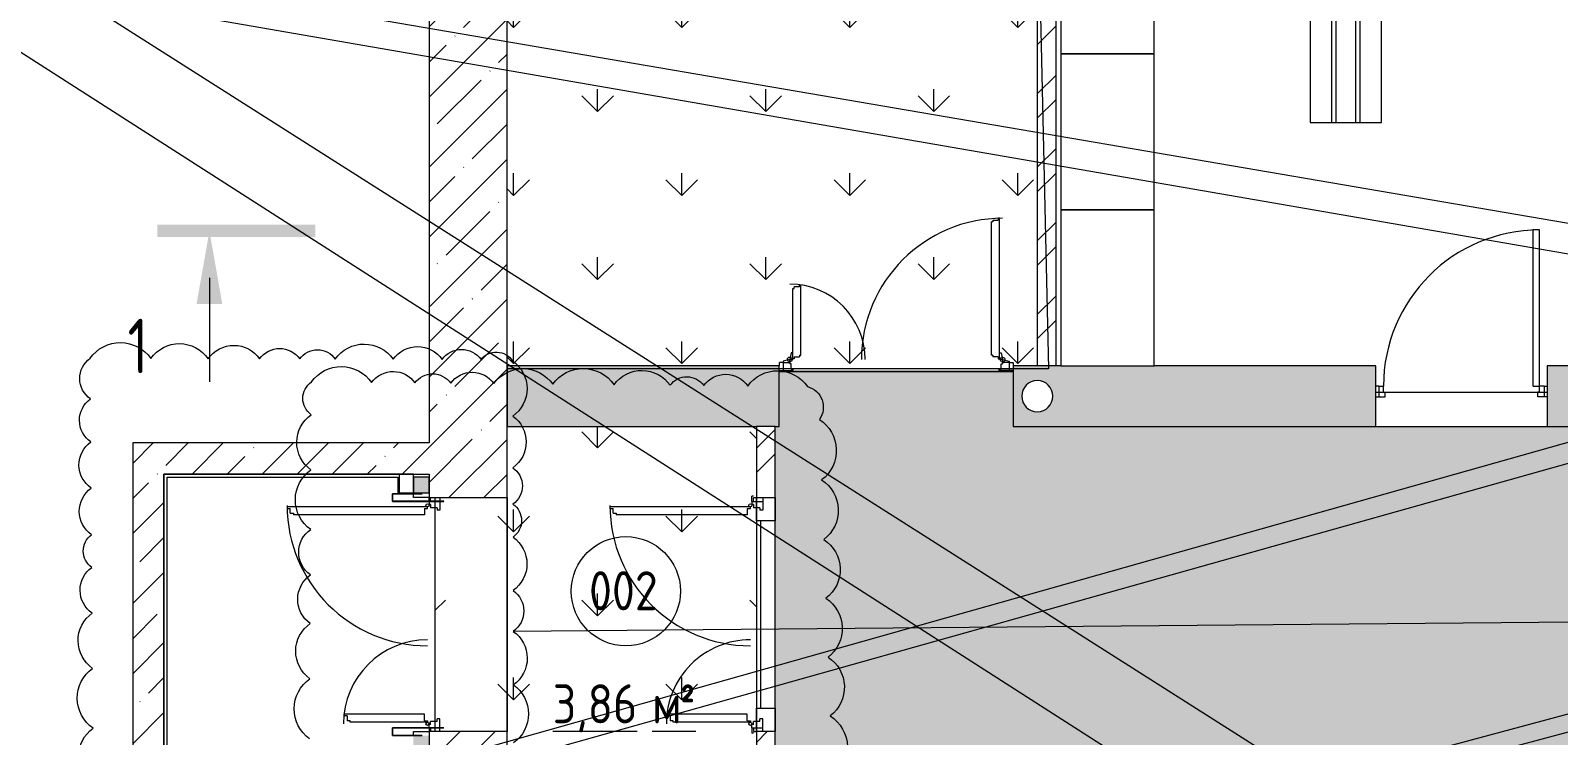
# Model space of a CAD drawing. Header units: millimetres. Extents: x -515342 to 330399, y -224905 to 507333.
# Drawn here: x -376523 to -366726, y -178249 to -173731 of the extents above; entities that cross this region are included whole.
import ezdxf

# ---------------------------------------------------------------- set-up
doc = ezdxf.new("R2010")
doc.units = ezdxf.units.MM
doc.linetypes.add('ASVP_Невидимые', pattern=[5, 3, -2])
doc.linetypes.add('ASVP_Штриховая_ш3 п1_5', pattern=[4.5, 3, -1.5])
doc.layers.get('0').update_dxf_attribs({"lineweight": 0})
for name, color, linetype, lineweight in [('Витраж', 7, 'Continuous', 0), ('Двери', 7, 'Continuous', 0), ('Линии разделители', 7, 'ASVP_Штриховая_ш3 п1_5', 0), ('Марки помещений', 7, 'Continuous', 0), ('Мебель', 7, 'Continuous', 0), ('Ответы', 4, 'Continuous', 0), ('Перекрытие', 7, 'Continuous', 0), ('Разрезы', 7, 'Continuous', 0), ('Стены внутренние', 7, 'Continuous', 0), ('Стены наружные', 7, 'Continuous', 0), ('Стены несущие', 7, 'Continuous', 0), ('Стены отделка', 7, 'Continuous', 0), ('Стены перегородки', 7, 'Continuous', 0), ('Стены штриховка', 7, 'Continuous', 0), ('экспертиза ДУ', 1, 'Continuous', 0), ('экспертиза условные обозначения', 1, 'Continuous', 0)]:
    doc.layers.add(name, color=color, linetype=linetype, lineweight=lineweight)
doc.styles.add('GOST Common_1', font='', dxfattribs={"width": 0.9, "height": 250})
doc.styles.add('GOST Common_2', font='', dxfattribs={"width": 0.9, "height": 250})
doc.styles.add('GOST Common_3', font='', dxfattribs={"width": 0.8, "height": 350})
doc.styles.get('GOST Common_1').set_extended_font_data('GOST Common')
doc.styles.get('GOST Common_2').set_extended_font_data('GOST Common')
doc.styles.get('GOST Common_3').set_extended_font_data('GOST Common')
pattern_1 = [(45, (0, 0), (-224.5064, 224.5064), []), (45, (224.5, 0), (-224.5064, 224.5064), [396.875, -79.375, 3.353, -76.022])]
pattern_2 = [(45, (-373662.94, -185274.45), (-235.732, 235.732), []), (45, (-373505.78, -185274.45), (-235.732, 235.732), [])]
pattern_3 = [(90, (-528066.2, 6791.8), (-538.8154, 538.8154), [142.875, -934.7557]), (45, (-528066.2, 6791.8), (-538.8154, 538.8154), [142.875, -619.125]), (135, (-528066.2, 6791.8), (-538.8154, -538.8154), [142.875, -619.125])]

# ---------------------------------------------------------------- blocks, each defined once
blk = doc.blocks.new('Дверь_Стальная_2 полотна - АР_Дверь_Наружная_1450х2080h_коробка__О_Л-10234558-О_АР_П_-1_-3_000_План -1 этажа')
at = {"layer": 'Двери', "lineweight": 18}
for p, q in [((649, 1120), (639, 1120)), ((639, 280), (639, 1120)), ((649, 1140), (649, 1120)), ((649, 1140), (680, 1140)), ((690, 1160), (680, 1160)), ((680, 1160), (680, 1140)), ((690, 260), (690, 1160)), ((-649, 795), (-639, 795)), ((-649, 775), (-649, 795)), ((-639, 280), (-639, 795)), ((-690, 260), (-690, 755)), ((-690, 755), (-680, 755)), ((-680, 755), (-680, 775)), ((-649, 775), (-680, 775)), ((-726, 250), (-750, 250)), ((-725, 250), (-705, 250)), ((-705, 240), (-705, 250)), ((-705, 240), (-685, 240)), ((-680, 260), (-690, 260)), ((-685, 199), (-685, 240)), ((-685, 199), (-669, 199)), ((-680, 280), (-680, 260)), ((-680, 280), (-639, 280)), ((-669, 180), (-669, 199)), ((680, 280), (639, 280)), ((685, 199), (669, 199)), ((669, 180), (669, 199)), ((680, 280), (680, 260)), ((680, 260), (690, 260)), ((705, 240), (685, 240)), ((685, 199), (685, 240)), ((725, 250), (705, 250)), ((705, 240), (705, 250)), ((726, 250), (750, 250)), ((-725, 180), (-669, 180)), ((725, 180), (669, 180))]:
    blk.add_line(p, q, dxfattribs=at)
at = {"layer": 'Двери', "linetype": 'ASVP_Невидимые', "lineweight": 18}
for p, q in [((-726, 240), (-750, 240)), ((726, 240), (750, 240)), ((-750, 180), (-726, 180)), ((750, 180), (726, 180))]:
    blk.add_line(p, q, dxfattribs=at)
at = {"layer": 'Двери', "lineweight": 18}
for centre in [(-700, 260), (700, 260)]:
    blk.add_circle(centre, 10, dxfattribs=at)
for centre, radius, start, end in [((700, 260), 900, 90, 180), ((-700, 260), 538.5, 0, 90)]:
    blk.add_arc(centre, radius, start, end, dxfattribs=at)
blk = doc.blocks.new('Прямоугольный импост - АР_Откос_Металлический_50х330 Серый Правый_Двери-10039315-О_АР_П_-1_-3_000_План -1 этажа')
at = {"layer": 'Витраж'}
h = blk.add_hatch(dxfattribs=at)
h.set_pattern_fill('FP_8', color=256, style=0, pattern_type=2)
h.set_pattern_definition([(45, (-8575, 440.01), (-106.066, 106.066), [])])
h.paths.add_polyline_path([(-50, -100), (-49, -99), (-1, -99), (0, -100)])
at = {"layer": 'Витраж', "lineweight": 18}
for p, q in [((-50, -100), (-50, 230)), ((-50, 230), (-49, 230)), ((-49, 230), (-49, -99)), ((-1, -99), (-1, 90)), ((-1, 90), (0, 90)), ((0, 90), (0, -100)), ((0, -100), (-50, -100)), ((-49, -99), (-1, -99))]:
    blk.add_line(p, q, dxfattribs=at)
blk = doc.blocks.new('Прямоугольный импост - АР_Откос_Металлический_50х330 Серый Левый_Двери-10039316-О_АР_П_-1_-3_000_План -1 этажа')
at = {"layer": 'Витраж'}
h = blk.add_hatch(dxfattribs=at)
h.set_pattern_fill('FP_9', color=256, style=0, pattern_type=2)
h.set_pattern_definition([(135, (7025, 440.01), (-106.066, -106.066), [])])
h.paths.add_polyline_path([(0, -100), (-1, -99), (-49, -99), (-50, -100)])
at = {"layer": 'Витраж', "lineweight": 18}
for p, q in [((-50, 230), (-50, -100)), ((-49, 230), (-50, 230)), ((-49, -99), (-49, 230)), ((0, 90), (-1, 90)), ((-1, 90), (-1, -99)), ((0, -100), (0, 90)), ((-50, -100), (0, -100)), ((-1, -99), (-49, -99))]:
    blk.add_line(p, q, dxfattribs=at)
blk = doc.blocks.new('СД_Люблино_Фасады_rvt-1-О_АР_П_-1_-3_000_План -1 этажа')
at = {"layer": 'Стены внутренние'}
h = blk.add_hatch(dxfattribs=at)
h.set_pattern_fill('FP_1', color=256, style=0, pattern_type=2)
h.set_pattern_definition(pattern_1)
h.paths.add_polyline_path([(195, -305), (195, 7050), (-305, 7050), (-305, -305)])
h.paths.add_polyline_path([(195, 8550), (195, 12113.4), (-305, 12113.4), (-305, 8550)])
h.paths.add_polyline_path([(195, 13353.4), (195, 15405), (-305, 15405), (-305, 13353.4), (67.3, 13353.4)])
h = blk.add_hatch(dxfattribs=at)
h.set_pattern_fill('FP_1', color=256, style=0, pattern_type=2)
h.set_pattern_definition(pattern_1)
h.paths.add_polyline_path([(-305, 8700), (-305, 8900), (-2205, 8900), (-2205, 8700), (-800, 8700)])
h = blk.add_hatch(dxfattribs=at)
h.set_pattern_fill('FP_1', color=256, style=0, pattern_type=2)
h.set_pattern_definition(pattern_1)
h.paths.add_polyline_path([(-2205, -305), (-2005, -305), (-2005, 8700), (-2205, 8700), (-2205, -196)])
at = {"layer": 'Стены наружные'}
h = blk.add_hatch(dxfattribs=at)
h.set_pattern_fill('FP_7', color=256, style=0, pattern_type=2)
h.set_pattern_definition([(0, (0, 0), (59.531, 34.37), [39.687, -79.375]), (120, (0, 0), (-59.53079, 34.37036), [39.687, -79.375]), (60, (0, 0), (0.00021, 68.74036), [0, -79.375, 39.687, 0])])
h.paths.add_polyline_path([(-305, 1950), (-305, 7025), (-405, 7025), (-405, 1950)])
h.paths.add_polyline_path([(-305, 8580), (-305, 8680), (-405, 8680), (-405, 8580)])
at = {"layer": 'Перекрытие'}
for p, q in [((-405, 8575), (-405, 8580)), ((-405, 8550), (-405, 8574)), ((-305, 8550), (-405, 8550)), ((-265, 8526), (-265, 8550)), ((-265, 7074.8), (-265, 8525.2)), ((-265, 7050), (-265, 7074)), ((-405, 7026), (-405, 7050)), ((-405, 7050), (-305, 7050))]:
    blk.add_line(p, q, dxfattribs=at)
at = {"layer": 'Стены несущие'}
for p, q in [((-305, 12113.4), (-305, 8900)), ((195, 8550), (195, 12113.4)), ((-305, 8900), (-2205, 8900)), ((-2205, 8900), (-2205, 8700)), ((-2205, 8700), (-2205, -305)), ((-2005, 8700), (-305, 8700)), ((-2005, 1950), (-2005, 8700)), ((-305, 8680), (-405, 8680)), ((-405, 8680), (-405, 8580)), ((-305, 8700), (-305, 8550)), ((-305, 8580), (-305, 8680)), ((-405, 8580), (-305, 8580)), ((-305, 8550), (195, 8550)), ((195, 7050), (-305, 7050)), ((-305, 7050), (-305, -105)), ((195, 195), (195, 7050))]:
    blk.add_line(p, q, dxfattribs=at)
at = {"layer": 'Стены отделка', "lineweight": 9}
for p, q in [((-2005, 8700), (-2005, 1950)), ((-1985, 8700), (-2005, 8700)), ((-505, 8700), (-1985, 8700)), ((-1985, 1950), (-1985, 8680)), ((-1985, 8680), (-505, 8680)), ((-496, 8700), (-505, 8700)), ((-505, 8680), (-505, 8580)), ((-405, 8700), (-496, 8700)), ((-405, 8580), (-405, 8700)), ((-505, 8580), (-496, 8580)), ((-496, 8580), (-405, 8580))]:
    blk.add_line(p, q, dxfattribs=at)
at = {"layer": 'Стены штриховка'}
blk.add_line((-496, 8700), (-496, 8580), dxfattribs=at)
at = {"layer": 'Витраж', "lineweight": 9, "extrusion": (0, 0, -1), "rotation": 90.00000000000007}
blk.add_blockref('Прямоугольный импост - АР_Откос_Металлический_50х330 Серый Правый_Двери-10039315-О_АР_П_-1_-3_000_План -1 этажа', (440, 8575), dxfattribs=at)
at = {"layer": 'Витраж', "lineweight": 9, "rotation": 269.9999999999999}
blk.add_blockref('Прямоугольный импост - АР_Откос_Металлический_50х330 Серый Левый_Двери-10039316-О_АР_П_-1_-3_000_План -1 этажа', (-440, 7025), dxfattribs=at)
at = {"layer": 'Двери', "lineweight": 9, "rotation": 89.99999999999977}
blk.add_blockref('Дверь_Стальная_2 полотна - АР_Дверь_Наружная_1450х2080h_коробка__О_Л-10234558-О_АР_П_-1_-3_000_План -1 этажа', (-55, 7800), dxfattribs=at)
blk = doc.blocks.new('Дверь_Деревянная_1 полотно - АР_Дверь_Межкомнатная_1000х2000h_полотно__Г_Л-10560727-О_АР_П_-1_-3_000_План -1 этажа')
at = {"layer": 'Двери', "lineweight": 18}
for p, q in [((500, 1065), (460, 1065)), ((460, 65), (460, 1065)), ((500, 65), (500, 1065)), ((-530, 65), (-500, 65)), ((-530, 65), (-530, -5)), ((-500, 25), (-500, 65)), ((-500, 25), (-490, 25)), ((-490, -5), (-490, 25)), ((460, 65), (500, 65)), ((500, 25), (490, 25)), ((490, -5), (490, 25)), ((530, 65), (500, 65)), ((500, 25), (500, 65)), ((530, 65), (530, -5)), ((-530, -5), (-490, -5)), ((530, -5), (490, -5))]:
    blk.add_line(p, q, dxfattribs=at)
at = {"layer": 'Двери', "linetype": 'ASVP_Невидимые', "lineweight": 18}
for p, q in [((-530, 65), (-550, 65)), ((530, 65), (550, 65)), ((-550, -5), (-530, -5)), ((550, -5), (530, -5))]:
    blk.add_line(p, q, dxfattribs=at)
at = {"layer": 'Двери', "lineweight": 18}
blk.add_arc((500, 65), 1000, 90, 180, dxfattribs=at)
blk = doc.blocks.new('Дверь_Стальная_2 полотна - АР_Дверь_Внутренняя_1450х2080h_коробка__О_Л-10662681-О_АР_П_-1_-3_000_План -1 этажа')
at = {"layer": 'Двери', "lineweight": 18}
for p, q in [((649, 980), (649, 960)), ((649, 980), (680, 980)), ((690, 1000), (680, 1000)), ((680, 1000), (680, 980)), ((690, 100), (690, 1000)), ((649, 960), (639, 960)), ((639, 120), (639, 960)), ((-690, 100), (-690, 595)), ((-690, 595), (-680, 595)), ((-680, 595), (-680, 615)), ((-649, 615), (-680, 615)), ((-649, 635), (-639, 635)), ((-649, 615), (-649, 635)), ((-639, 120), (-639, 635)), ((-680, 100), (-690, 100)), ((-680, 120), (-680, 100)), ((-680, 120), (-639, 120)), ((680, 120), (639, 120)), ((680, 120), (680, 100)), ((680, 100), (690, 100)), ((-760, 80), (-760, 90)), ((-725, 90), (-760, 90)), ((-725, 90), (-705, 90)), ((-725, 90), (-725, 20)), ((-725, 20), (-669, 20)), ((-705, 80), (-705, 90)), ((-705, 80), (-685, 80)), ((-685, 39), (-685, 80)), ((-685, 39), (-669, 39)), ((-669, 20), (-669, 39)), ((685, 39), (669, 39)), ((669, 20), (669, 39)), ((725, 20), (669, 20)), ((705, 80), (685, 80)), ((685, 39), (685, 80)), ((725, 90), (705, 90)), ((705, 80), (705, 90)), ((725, 90), (725, 20)), ((725, 90), (760, 90)), ((760, 80), (760, 90))]:
    blk.add_line(p, q, dxfattribs=at)
at = {"layer": 'Двери', "linetype": 'ASVP_Невидимые', "lineweight": 18}
for p, q in [((-750, 80), (-750, 60)), ((-725, 80), (-750, 80)), ((-750, 20), (-725, 20)), ((725, 80), (750, 80)), ((750, 20), (725, 20)), ((750, 80), (750, 60))]:
    blk.add_line(p, q, dxfattribs=at)
at = {"layer": 'Двери', "lineweight": 18}
for centre in [(-700, 100), (700, 100)]:
    blk.add_circle(centre, 10, dxfattribs=at)
for centre, radius, start, end in [((700, 100), 900, 90, 180), ((-700, 100), 538.5, 0, 90)]:
    blk.add_arc(centre, radius, start, end, dxfattribs=at)
blk = doc.blocks.new('Дверь_Алюминиевая_Противопожарная__ТПТ75__2 полотна - АР_Дверь_ТПТ75_1450х2075_h__Средник_EI30_Л-9548568-О_АР_П_-1_-3_000_План -1 этажа')
at = {"layer": 'Двери', "lineweight": 18}
for p, q in [((619.5, 1117), (611.5, 1117)), ((611.5, 263), (611.5, 1117)), ((619.5, 1127), (619.5, 1117)), ((619.5, 1127), (654.5, 1127)), ((662.5, 1140), (654.5, 1140)), ((654.5, 1140), (654.5, 1127)), ((662.5, 240), (662.5, 1140)), ((-662.5, 240), (-662.5, 690)), ((-662.5, 690), (-654.5, 690)), ((-654.5, 690), (-654.5, 700)), ((-619.5, 700), (-654.5, 700)), ((-619.5, 713), (-611.5, 713)), ((-619.5, 700), (-619.5, 713)), ((-611.5, 263), (-611.5, 713)), ((-682.5, 235), (-725, 225)), ((-725, 225), (-725, 215)), ((-725, 215), (-682.5, 215)), ((-725, 215), (-725, 164)), ((-672.5, 278), (-682.5, 235)), ((-682.5, 215), (-682.5, 235)), ((-682.5, 235), (-662.5, 235)), ((-682.5, 215), (-682.5, 207)), ((-672.5, 207), (-682.5, 207)), ((-662.5, 278), (-672.5, 278)), ((-672.5, 172), (-672.5, 207)), ((-662.5, 235), (-662.5, 240)), ((-654.5, 240), (-662.5, 240)), ((-654.5, 253), (-654.5, 240)), ((-654.5, 253), (-619.5, 253)), ((-619.5, 263), (-619.5, 253)), ((-619.5, 263), (-611.5, 263)), ((619.5, 263), (611.5, 263)), ((619.5, 263), (619.5, 253)), ((654.5, 253), (619.5, 253)), ((654.5, 253), (654.5, 240)), ((654.5, 240), (662.5, 240)), ((662.5, 278), (672.5, 278)), ((662.5, 235), (662.5, 240)), ((682.5, 235), (662.5, 235)), ((672.5, 278), (682.5, 235)), ((672.5, 207), (682.5, 207)), ((672.5, 172), (672.5, 207)), ((682.5, 235), (725, 225)), ((682.5, 215), (682.5, 235)), ((725, 215), (682.5, 215)), ((682.5, 215), (682.5, 207)), ((725, 225), (725, 215)), ((725, 215), (725, 164)), ((-725, 164), (-659.5, 164)), ((-672.5, 172), (-659.5, 172)), ((-659.5, 164), (-659.5, 172)), ((672.5, 172), (659.5, 172)), ((659.5, 164), (659.5, 172)), ((725, 164), (659.5, 164))]:
    blk.add_line(p, q, dxfattribs=at)
at = {"layer": 'Двери', "linetype": 'ASVP_Невидимые', "lineweight": 18}
for p, q in [((-750, 215), (-750, 195)), ((-725, 215), (-750, 215)), ((725, 215), (750, 215)), ((750, 215), (750, 195)), ((-750, 164), (-725, 164)), ((750, 164), (725, 164))]:
    blk.add_line(p, q, dxfattribs=at)
at = {"layer": 'Двери', "lineweight": 18}
for centre in [(-682.5, 235.2), (682.5, 235)]:
    blk.add_circle(centre, 15, dxfattribs=at)
for centre, radius, start, end in [((682.5, 235), 905, 90, 180), ((-682.5, 235), 483.2, 0, 90)]:
    blk.add_arc(centre, radius, start, end, dxfattribs=at)
blk = doc.blocks.new('Гардероб встроенный - Шкаф для одежды 600гл х 1000шир-10074446-О_АР_П_-1_-3_000_План -1 этажа')
at = {"layer": 'Мебель'}
for p, q in [((1000, 600), (0, 600)), ((0, 600), (0, 0)), ((1000, 0), (1000, 600)), ((0, 0), (1000, 0))]:
    blk.add_line(p, q, dxfattribs=at)
blk = doc.blocks.new('Скамья-Раздевалка - 1220 x 457 x 356 мм-V39-О_АР_П_-1_-3_000_План -1 этажа')
at = {"layer": 'Мебель'}
for p, q in [((454.7, 47.8), (-765.3, 47.8)), ((-765.3, 47.8), (-765.3, -409.2)), ((454.7, 47.8), (-765.3, 47.8)), ((-765.3, 47.8), (-765.3, -91.8)), ((454.7, -409.2), (454.7, 47.8)), ((454.7, -91.8), (454.7, 47.8)), ((-765.3, -91.8), (454.7, -91.8)), ((454.7, -117.2), (-765.3, -117.2)), ((-765.3, -117.2), (-765.3, -244.2)), ((454.7, -244.2), (454.7, -117.2)), ((-765.3, -244.2), (454.7, -244.2)), ((454.7, -269.6), (-765.3, -269.6)), ((-765.3, -269.6), (-765.3, -409.2)), ((454.7, -409.2), (454.7, -269.6)), ((-765.3, -409.2), (454.7, -409.2)), ((-765.3, -409.2), (454.7, -409.2))]:
    blk.add_line(p, q, dxfattribs=at)
blk = doc.blocks.new('ASVP_Марка_Помещение_ДваЗначения - Номер Площадь-685795-О_АР_П_-1_-3_000_План -1 этажа')
at = {"layer": 'Марки помещений'}
blk.add_circle((0, 0), 3.5, dxfattribs=at)
blk = doc.blocks.new('Разрез - Номер вида спереди_3_5 мм-64067-О_АР_П_-1_-3_000_План -1 этажа')
at = {"layer": 'Разрезы'}
for points in [[(9.798, 0.404), (9.798, -0.394), (-0.333, -0.394), (-0.333, 0.404)], [(2.176, -4.675), (3, 0), (3.824, -4.675)]]:
    blk.add_hatch(color=256, dxfattribs=at).paths.add_polyline_path(points)
at = {"layer": 'Разрезы', "lineweight": 20}
blk.add_line((3, -3), (3, -9.663), dxfattribs=at)

msp = doc.modelspace()

# ---------------------------------------------------------------- hatches: boundary and pattern name
at = {"layer": 'Стены внутренние'}
h = msp.add_hatch(dxfattribs=at)
h.set_pattern_fill('FP_2', color=256, style=0, pattern_type=2)
h.set_pattern_definition(pattern_2)
h.paths.add_polyline_path([(-370067.9357, -175879.4503), (-369947.9357, -175879.4503), (-369947.9357, -171749.4503), (-370067.9357, -171749.4503), (-370067.9357, -175259.2003)])
h.paths.add_polyline_path([(-369947.9357, -170649.4503), (-369947.9357, -169869.4503), (-370067.9357, -169869.4503), (-370067.9357, -170649.4503)])
h = msp.add_hatch(dxfattribs=at)
h.set_pattern_fill('FP_1', color=256, style=0, pattern_type=2)
h.set_pattern_definition([(45, (-373662.94, -185274.45), (-224.5064, 224.5064), []), (45, (-373438.43, -185274.45), (-224.5064, 224.5064), [396.875, -79.375, 3.353, -76.022])])
h.paths.add_polyline_path([(-320912.0675, -176269.4503), (-320912.0675, -175879.4503), (-322942.9357, -175879.4503), (-322942.9357, -176269.4503), (-322072.9357, -176269.4503)])
h.paths.add_polyline_path([(-324042.9357, -176269.4503), (-324042.9357, -175879.4503), (-326147.9357, -175879.4503), (-326147.9357, -175887.4503), (-327997.9357, -175887.4503), (-327997.9357, -175879.4503), (-328627.9357, -175879.4503), (-328627.9357, -176269.4503), (-324157.7933, -176269.4503)])
h.paths.add_polyline_path([(-329627.9357, -176269.4503), (-329627.9357, -175879.4503), (-330454.4932, -175879.4503), (-330454.4932, -175887.4503), (-334154.4932, -175887.4503), (-334154.4932, -175879.4503), (-337292.9357, -175879.4503), (-337292.9357, -176269.4503), (-331096.4359, -176269.4503)])
h.paths.add_polyline_path([(-338292.9357, -176269.4503), (-338292.9357, -175879.4503), (-346122.9357, -175879.4503), (-346122.9357, -176269.4503), (-339769.7391, -176269.4503)])
h.paths.add_polyline_path([(-347122.9357, -176269.4503), (-347122.9357, -175879.4503), (-350012.9357, -175879.4503), (-350012.9357, -176269.4503), (-348443.0424, -176269.4503)])
h.paths.add_polyline_path([(-351112.9357, -176269.4503), (-351112.9357, -175879.4503), (-359097.9357, -175879.4503), (-359097.9357, -176269.4503), (-351912.3637, -176269.4503)])
h.paths.add_polyline_path([(-360097.9357, -176269.4503), (-360097.9357, -175879.4503), (-366797.9357, -175879.4503), (-366797.9357, -176269.4503), (-362320.3276, -176269.4503)])
h.paths.add_polyline_path([(-367897.9357, -176269.4503), (-367897.9357, -175879.4503), (-370222.9357, -175879.4503), (-370222.9357, -176269.4503), (-369258.9701, -176269.4503)])
h.paths.add_polyline_path([(-371867.9357, -176269.4503), (-371722.9357, -176269.4503), (-371722.9357, -175879.4503), (-373467.9357, -175879.4503), (-373467.9357, -176269.4503), (-372728.2914, -176269.4503)])
h.paths.add_polyline_path([(-325685.3005, -176172.9311), (-325717.9357, -176161.0529), (-325744.5401, -176138.7291), (-325761.9049, -176108.6524), (-325767.9357, -176074.4503), (-325761.9049, -176040.2483), (-325744.5401, -176010.1716), (-325717.9357, -175987.8478), (-325685.3005, -175975.9696), (-325650.5709, -175975.9696), (-325617.9357, -175987.8478), (-325591.3312, -176010.1716), (-325573.9664, -176040.2483), (-325567.9357, -176074.4503), (-325574.8252, -176110.1398), (-325591.3312, -176138.7291), (-325617.9357, -176161.0529), (-325650.5709, -176172.9311)])
h.paths.add_polyline_path([(-326450.5709, -176172.9311), (-326485.3005, -176172.9311), (-326517.9357, -176161.0529), (-326544.5401, -176138.7291), (-326561.9049, -176108.6524), (-326567.9357, -176074.4503), (-326561.9049, -176040.2483), (-326544.5401, -176010.1716), (-326517.9357, -175987.8478), (-326485.3005, -175975.9696), (-326450.5709, -175975.9696), (-326417.9357, -175987.8478), (-326391.3312, -176010.1716), (-326373.9664, -176040.2483), (-326367.9357, -176074.4503), (-326374.8252, -176110.1398), (-326391.3312, -176138.7291), (-326417.9357, -176161.0529)])
h.paths.add_polyline_path([(-326850.5709, -176172.9311), (-326885.3005, -176172.9311), (-326917.9357, -176161.0529), (-326944.5401, -176138.7291), (-326961.9049, -176108.6524), (-326967.9357, -176074.4503), (-326961.9049, -176040.2483), (-326944.5401, -176010.1716), (-326917.9357, -175987.8478), (-326885.3005, -175975.9696), (-326850.5709, -175975.9696), (-326817.9357, -175987.8478), (-326791.3312, -176010.1716), (-326773.9664, -176040.2483), (-326767.9357, -176074.4503), (-326774.8252, -176110.1398), (-326791.3312, -176138.7291), (-326817.9357, -176161.0529)])
h.paths.add_polyline_path([(-326050.5709, -176172.9311), (-326085.3005, -176172.9311), (-326117.9357, -176161.0529), (-326144.5401, -176138.7291), (-326161.9049, -176108.6524), (-326167.9357, -176074.4503), (-326161.9049, -176040.2483), (-326144.5401, -176010.1716), (-326117.9357, -175987.8478), (-326085.3005, -175975.9696), (-326050.5709, -175975.9696), (-326017.9357, -175987.8478), (-325991.3312, -176010.1716), (-325973.9664, -176040.2483), (-325967.9357, -176074.4503), (-325974.8252, -176110.1398), (-325991.3312, -176138.7291), (-326017.9357, -176161.0529)])
h.paths.add_polyline_path([(-325285.3005, -176172.9311), (-325317.9357, -176161.0529), (-325344.5401, -176138.7291), (-325361.9049, -176108.6524), (-325367.9357, -176074.4503), (-325361.9049, -176040.2483), (-325344.5401, -176010.1716), (-325317.9357, -175987.8478), (-325285.3005, -175975.9696), (-325250.5709, -175975.9696), (-325217.9357, -175987.8478), (-325191.3312, -176010.1716), (-325173.9664, -176040.2483), (-325167.9357, -176074.4503), (-325174.8252, -176110.1398), (-325191.3312, -176138.7291), (-325217.9357, -176161.0529), (-325250.5709, -176172.9311)])
h.paths.add_polyline_path([(-327250.5709, -176172.9311), (-327285.3005, -176172.9311), (-327317.9357, -176161.0529), (-327344.5401, -176138.7291), (-327361.9049, -176108.6524), (-327367.9357, -176074.4503), (-327361.9049, -176040.2483), (-327344.5401, -176010.1716), (-327317.9357, -175987.8478), (-327285.3005, -175975.9696), (-327250.5709, -175975.9696), (-327217.9357, -175987.8478), (-327191.3312, -176010.1716), (-327173.9664, -176040.2483), (-327167.9357, -176074.4503), (-327174.8252, -176110.1398), (-327191.3312, -176138.7291), (-327217.9357, -176161.0529)])
h.paths.add_polyline_path([(-334450.5709, -176172.9311), (-334485.3005, -176172.9311), (-334517.9357, -176161.0529), (-334544.5401, -176138.7291), (-334561.9049, -176108.6524), (-334567.9357, -176074.4503), (-334561.9049, -176040.2483), (-334544.5401, -176010.1716), (-334517.9357, -175987.8478), (-334485.3005, -175975.9696), (-334450.5709, -175975.9696), (-334417.9357, -175987.8478), (-334391.3312, -176010.1716), (-334373.9664, -176040.2483), (-334367.9357, -176074.4503), (-334373.9664, -176108.6524), (-334391.3312, -176138.7291), (-334417.9357, -176161.0529)])
h.paths.add_polyline_path([(-334850.5709, -176172.9311), (-334885.3005, -176172.9311), (-334917.9357, -176161.0529), (-334944.5401, -176138.7291), (-334961.9049, -176108.6524), (-334967.9357, -176074.4503), (-334961.9049, -176040.2483), (-334944.5401, -176010.1716), (-334917.9357, -175987.8478), (-334885.3005, -175975.9696), (-334850.5709, -175975.9696), (-334817.9357, -175987.8478), (-334791.3312, -176010.1716), (-334773.9664, -176040.2483), (-334767.9357, -176074.4503), (-334774.8252, -176110.1398), (-334791.3312, -176138.7291), (-334817.9357, -176161.0529)])
h.paths.add_polyline_path([(-341650.5709, -176172.9311), (-341685.3005, -176172.9311), (-341717.9357, -176161.0529), (-341744.5401, -176138.7291), (-341761.9049, -176108.6524), (-341767.9357, -176074.4503), (-341761.9049, -176040.2483), (-341744.5401, -176010.1716), (-341717.9357, -175987.8478), (-341685.3005, -175975.9696), (-341650.5709, -175975.9696), (-341617.9357, -175987.8478), (-341591.3312, -176010.1716), (-341573.9664, -176040.2483), (-341567.9357, -176074.4503), (-341574.8252, -176110.1398), (-341591.3312, -176138.7291), (-341617.9357, -176161.0529)])
h.paths.add_polyline_path([(-341250.5709, -176172.9311), (-341285.3005, -176172.9311), (-341317.9357, -176161.0529), (-341344.5401, -176138.7291), (-341361.9049, -176108.6524), (-341367.9357, -176074.4503), (-341361.9049, -176040.2483), (-341344.5401, -176010.1716), (-341317.9357, -175987.8478), (-341285.3005, -175975.9696), (-341250.5709, -175975.9696), (-341217.9357, -175987.8478), (-341191.3312, -176010.1716), (-341173.9664, -176040.2483), (-341167.9357, -176074.4503), (-341174.8252, -176110.1398), (-341191.3312, -176138.7291), (-341217.9357, -176161.0529)])
h.paths.add_polyline_path([(-348885.3005, -176172.9311), (-348917.9357, -176161.0529), (-348944.5401, -176138.7291), (-348961.9049, -176108.6524), (-348967.9357, -176074.4503), (-348961.9049, -176040.2483), (-348944.5401, -176010.1716), (-348917.9357, -175987.8478), (-348885.3005, -175975.9696), (-348850.5709, -175975.9696), (-348817.9357, -175987.8478), (-348791.3312, -176010.1716), (-348773.9664, -176040.2483), (-348767.9357, -176074.4503), (-348773.9664, -176108.6524), (-348791.3312, -176138.7291), (-348817.9357, -176161.0529), (-348850.5709, -176172.9311)])
h.paths.add_polyline_path([(-356885.3005, -176172.9311), (-356917.9357, -176161.0529), (-356944.5401, -176138.7291), (-356961.9049, -176108.6524), (-356967.9357, -176074.4503), (-356961.9049, -176040.2483), (-356944.5401, -176010.1716), (-356917.9357, -175987.8478), (-356885.3005, -175975.9696), (-356850.5709, -175975.9696), (-356817.9357, -175987.8478), (-356791.3312, -176010.1716), (-356773.9664, -176040.2483), (-356767.9357, -176074.4503), (-356774.8252, -176110.1398), (-356791.3312, -176138.7291), (-356817.9357, -176161.0529), (-356850.5709, -176172.9311)])
h.paths.add_polyline_path([(-356485.3005, -176172.9311), (-356517.9357, -176161.0529), (-356544.5401, -176138.7291), (-356561.9049, -176108.6524), (-356567.9357, -176074.4503), (-356561.9049, -176040.2483), (-356544.5401, -176010.1716), (-356517.9357, -175987.8478), (-356485.3005, -175975.9696), (-356450.5709, -175975.9696), (-356417.9357, -175987.8478), (-356391.3312, -176010.1716), (-356373.9664, -176040.2483), (-356367.9357, -176074.4503), (-356374.8252, -176110.1398), (-356391.3312, -176138.7291), (-356417.9357, -176161.0529), (-356450.5709, -176172.9311)])
h.paths.add_polyline_path([(-357285.3005, -176172.9311), (-357317.9357, -176161.0529), (-357344.5401, -176138.7291), (-357361.9049, -176108.6524), (-357367.9357, -176074.4503), (-357361.9049, -176040.2483), (-357344.5401, -176010.1716), (-357317.9357, -175987.8478), (-357285.3005, -175975.9696), (-357250.5709, -175975.9696), (-357217.9357, -175987.8478), (-357191.3312, -176010.1716), (-357173.9664, -176040.2483), (-357167.9357, -176074.4503), (-357174.8252, -176110.1398), (-357191.3312, -176138.7291), (-357217.9357, -176161.0529), (-357250.5709, -176172.9311)])
h.paths.add_polyline_path([(-362485.3005, -176172.9311), (-362517.9357, -176161.0529), (-362544.5401, -176138.7291), (-362561.9049, -176108.6524), (-362567.9357, -176074.4503), (-362561.9049, -176040.2483), (-362544.5401, -176010.1716), (-362517.9357, -175987.8478), (-362485.3005, -175975.9696), (-362450.5709, -175975.9696), (-362417.9357, -175987.8478), (-362391.3312, -176010.1716), (-362373.9664, -176040.2483), (-362367.9357, -176074.4503), (-362373.9664, -176108.6524), (-362391.3312, -176138.7291), (-362417.9357, -176161.0529), (-362450.5709, -176172.9311)])
h.paths.add_polyline_path([(-364050.5709, -176172.9311), (-364085.3005, -176172.9311), (-364117.9357, -176161.0529), (-364144.5401, -176138.7291), (-364161.9049, -176108.6524), (-364167.9357, -176074.4503), (-364161.9049, -176040.2483), (-364144.5401, -176010.1716), (-364117.9357, -175987.8478), (-364085.3005, -175975.9696), (-364050.5709, -175975.9696), (-364017.9357, -175987.8478), (-363991.3312, -176010.1716), (-363973.9664, -176040.2483), (-363967.9357, -176074.4503), (-363974.8252, -176110.1398), (-363991.3312, -176138.7291), (-364017.9357, -176161.0529)])
h.paths.add_polyline_path([(-363650.5709, -176172.9311), (-363685.3005, -176172.9311), (-363717.9357, -176161.0529), (-363744.5401, -176138.7291), (-363761.9049, -176108.6524), (-363767.9357, -176074.4503), (-363761.9049, -176040.2483), (-363744.5401, -176010.1716), (-363717.9357, -175987.8478), (-363685.3005, -175975.9696), (-363650.5709, -175975.9696), (-363617.9357, -175987.8478), (-363591.3312, -176010.1716), (-363573.9664, -176040.2483), (-363567.9357, -176074.4503), (-363574.8252, -176110.1398), (-363591.3312, -176138.7291), (-363617.9357, -176161.0529)])
h.paths.add_polyline_path([(-370050.5709, -176172.9311), (-370085.3005, -176172.9311), (-370117.9357, -176161.0529), (-370144.5401, -176138.7291), (-370161.9049, -176108.6524), (-370167.9357, -176074.4503), (-370161.9049, -176040.2483), (-370144.5401, -176010.1716), (-370117.9357, -175987.8478), (-370085.3005, -175975.9696), (-370050.5709, -175975.9696), (-370017.9357, -175987.8478), (-369991.3312, -176010.1716), (-369973.9664, -176040.2483), (-369967.9357, -176074.4503), (-369973.9664, -176108.6524), (-369991.3312, -176138.7291), (-370017.9357, -176161.0529)])
h = msp.add_hatch(dxfattribs=at)
h.set_pattern_fill('FP_2', color=256, style=0, pattern_type=2)
h.set_pattern_definition(pattern_2)
h.paths.add_polyline_path([(-371747.9357, -178679.4503), (-371747.9357, -178224.4503), (-371867.9357, -178224.4503), (-371867.9357, -178679.4503)])
h.paths.add_polyline_path([(-371747.9357, -176724.4503), (-371747.9357, -176269.4503), (-371867.9357, -176269.4503), (-371867.9357, -176724.4503)])
at = {"layer": 'экспертиза условные обозначения', "transparency": 33554687}
h = msp.add_hatch(dxfattribs=at)
h.set_pattern_fill('GRASS', color=3, scale=30)
h.set_pattern_definition(pattern_3)
h.paths.add_polyline_path([(-373467.9357, -169864.4503), (-370133.5901, -169868.7753), (-369995.3909, -175899.4503), (-373467.9357, -175899.4503)])
h = msp.add_hatch(dxfattribs=at)
h.set_pattern_fill('GRASS', color=3, scale=30)
h.set_pattern_definition(pattern_3)
h.paths.add_polyline_path([(-371747.9357, -176269.4503), (-371722.9357, -176269.4503), (-371722.9357, -175916.9503), (-370222.9357, -175916.9503), (-370222.9357, -176269.4503), (-322192.9357, -176269.4503), (-322192.9357, -182806.5759), (-321192.9357, -182814.5103), (-321192.9357, -183194.5103), (-320812.9357, -183194.5103), (-320812.9357, -182799.4503), (-320729.5118, -182799.4503), (-320729.5118, -182679.4503), (-319727.9357, -182679.4503), (-319727.9357, -184614.4503), (-324282.9357, -184614.4503), (-324282.9357, -178419.4503), (-357557.9357, -178419.4503), (-357557.9357, -178679.4503), (-371747.9357, -178679.4503)])
h = msp.add_hatch(dxfattribs=at)
h.set_pattern_fill('GRASS', color=4, scale=30)
h.set_pattern_definition(pattern_3)
h.paths.add_polyline_path([(-373467.9357, -176269.4503), (-371867.9357, -176269.4503), (-371867.9357, -178679.4503), (-373467.9357, -178679.4503), (-373467.9357, -178224.4503), (-373927.9357, -178224.4503), (-373927.9357, -176724.4503), (-373467.9357, -176724.4503)])

# ---------------------------------------------------------------- linework, layer by layer
at = {"layer": 'Линии разделители'}
msp.add_line((-373467.9357, -178224.4503), (-373467.9357, -176724.4503), dxfattribs=at)
at = {"layer": 'Ответы'}
for points in [[(-376119.0076, -178559.2262, -0.52056705), (-376121.8782, -178202.7205, -0.52056705), (-376124.9668, -177819.1519, -0.52056705), (-376127.8153, -177465.3928, -0.52056705), (-376130.1795, -177171.7899, -0.52056705), (-376131.8629, -176962.7204, -0.52056705), (-376134.2706, -176663.7037, -0.52056705), (-376136.6555, -176367.525, -0.52056705), (-376138.8736, -176092.0678, -0.52056705), (-376140.9685, -175831.8986, -0.52056705), (-375751.6152, -175833.116, -0.52056705), (-375383.9422, -175834.2655, -0.52056705), (-375054.7346, -175835.2948, -0.52056705), (-374797.3672, -175836.0995, -0.52056705), (-374569.511, -175836.8119, -0.52056705), (-374197.8279, -175837.974, -0.52056705), (-373884.1602, -175838.9547, -0.52056705), (-373634.874, -175839.7342, -0.52056705), (-373432.2292, -175849.6388, -0.52056705), (-373431.4349, -176202.7127, -0.52056705), (-373430.6918, -176533.032, -0.52056705), (-373430.1679, -176765.912, -0.52056705), (-373429.69, -176978.3631, -0.52056705), (-373428.9216, -177319.9253, -0.52056705), (-373428.3322, -177581.9139, -0.52056705), (-373427.5589, -177925.6491, -0.52056705), (-373426.7254, -178296.1673, -0.52056705)], [(-374733.524, -178270.9423, -0.52056705), (-374731.641, -177885.2417, -0.52056705), (-374729.9134, -177531.3777, -0.52056705), (-374728.3944, -177220.2452, -0.52056705), (-374726.9714, -176928.7786, -0.52056705), (-374725.1073, -176546.9722, -0.52056705), (-374723.3821, -176193.5843, -0.52056705), (-374722.357, -175983.6179, -0.52056705), (-374336.3263, -175987.1658, -0.52056705), (-374058.7722, -175989.7167, -0.52056705), (-373829.2583, -175991.8261, -0.52056705), (-373552.4549, -175994.3702, -0.52056705), (-373175.1644, -175997.8378, -0.52056705), (-372781.9927, -176001.4513, -0.52056705), (-372421.8224, -176004.7616, -0.52056705), (-372206.676, -176006.739, -0.52056705), (-371924.0621, -176009.3364, -0.52056705), (-371541.8767, -176012.849, -0.52056705), (-371464.5183, -176223.7249, -0.52056705), (-371450.5669, -176611.7306, -0.52056705), (-371436.8507, -176993.1913, -0.52056705), (-371423.3002, -177370.0466, -0.52056705), (-371409.744, -177747.0606, -0.52056705), (-371396.1945, -178123.8855, -0.52056705), (-371381.8581, -178522.5963, -0.52056705)]]:
    msp.add_lwpolyline(points, format="xyb", dxfattribs=at)
msp.add_lwpolyline([(-322512.9357, -184709.4503), (-322512.9357, -177136.8892), (-373428.3322, -177581.9139)], dxfattribs=at)
at = {"layer": 'Перекрытие'}
for p, q in [((-370222.9357, -175916.9503), (-371722.9357, -175916.9503)), ((-367897.9357, -176049.4503), (-366797.9357, -176049.4503)), ((-373467.9357, -176724.4503), (-373467.9357, -178224.4503)), ((-371867.9357, -176874.4503), (-371867.9357, -176724.4503)), ((-371747.9357, -176724.4503), (-371747.9357, -176874.4503)), ((-371747.9357, -176874.4503), (-371867.9357, -176874.4503)), ((-371842.4357, -176874.4503), (-371842.4357, -178074.4503)), ((-371867.9357, -178074.4503), (-371747.9357, -178074.4503)), ((-371867.9357, -178224.4503), (-371867.9357, -178074.4503)), ((-371747.9357, -178074.4503), (-371747.9357, -178224.4503))]:
    msp.add_line(p, q, dxfattribs=at)
at = {"layer": 'Стены несущие'}
for p, q in [((-371722.9357, -175879.4503), (-373467.9357, -175879.4503)), ((-373467.9357, -175879.4503), (-373467.9357, -176269.4503)), ((-371722.9357, -176269.4503), (-371722.9357, -175879.4503)), ((-369917.9357, -175879.4503), (-370222.9357, -175879.4503)), ((-370222.9357, -175879.4503), (-370222.9357, -176269.4503)), ((-367897.9357, -175879.4503), (-369317.9357, -175879.4503)), ((-367897.9357, -176269.4503), (-367897.9357, -175879.4503)), ((-366167.9357, -175879.4503), (-366797.9357, -175879.4503)), ((-366797.9357, -175879.4503), (-366797.9357, -176269.4503)), ((-373467.9357, -176269.4503), (-371867.9357, -176269.4503)), ((-371747.9357, -176269.4503), (-371722.9357, -176269.4503)), ((-370222.9357, -176269.4503), (-367897.9357, -176269.4503)), ((-366797.9357, -176269.4503), (-360097.9357, -176269.4503))]:
    msp.add_line(p, q, dxfattribs=at)
for start, end in [(0, 180), (180, 0)]:
    msp.add_arc((-370067.9357, -176074.4503), 100, start, end, dxfattribs=at)
at = {"layer": 'Стены перегородки'}
for p, q in [((-370067.9357, -171749.4503), (-370067.9357, -175879.4503)), ((-369947.9357, -175879.4503), (-369947.9357, -171749.4503)), ((-371867.9357, -176269.4503), (-371867.9357, -176724.4503)), ((-371747.9357, -176724.4503), (-371747.9357, -176269.4503)), ((-371867.9357, -176724.4503), (-371747.9357, -176724.4503)), ((-371867.9357, -178224.4503), (-371867.9357, -178679.4503)), ((-371747.9357, -178224.4503), (-371867.9357, -178224.4503)), ((-371747.9357, -178679.4503), (-371747.9357, -178224.4503))]:
    msp.add_line(p, q, dxfattribs=at)
at = {"layer": 'Стены штриховка'}
msp.add_line((-371747.9357, -176269.4503), (-371867.9357, -176269.4503), dxfattribs=at)
at = {"layer": 'экспертиза ДУ', "elevation": 0}
for points in [[(-362967.7598, -182590.755), (-484408.3576, -104842.0369), (-362093.9341, -182488.6873)], [(-329512.5827, -181339.9849), (-487774.7644, -154195.9235), (-330386.4084, -181442.0526)]]:
    msp.add_lwpolyline(points, dxfattribs=at)
at = {"layer": 'экспертиза ДУ'}
for points in [[(-350863.7184, -174014.0272), (-488305.5791, -210666.1805)], [(-488305.5791, -210666.1805), (-351737.5442, -174116.0949)], [(-359681.3587, -174545.2468), (-488305.5791, -210666.1805)], [(-488305.5791, -210666.1805), (-360555.1844, -174647.3145)]]:
    msp.add_lwpolyline(points, dxfattribs=at)
at = {"layer": 'экспертиза условные обозначения', "color": 3}
for points in [[(-373467.9357, -169864.4503), (-370133.5901, -169868.7753), (-369995.3909, -175899.4503), (-373467.9357, -175899.4503), (-373467.9357, -169864.4503)], [(-371747.9357, -176269.4503), (-371722.9357, -176269.4503), (-371722.9357, -175916.9503), (-370222.9357, -175916.9503), (-370222.9357, -176269.4503), (-322192.9357, -176269.4503), (-322192.9357, -182806.5759), (-321192.9357, -182814.5103), (-321192.9357, -183194.5103), (-320812.9357, -183194.5103), (-320812.9357, -182799.4503), (-320729.5118, -182799.4503), (-320729.5118, -182679.4503), (-319727.9357, -182679.4503), (-319727.9357, -184614.4503), (-324282.9357, -184614.4503), (-324282.9357, -178419.4503), (-357557.9357, -178419.4503), (-357557.9357, -178679.4503), (-371747.9357, -178679.4503), (-371747.9357, -176269.4503)]]:
    msp.add_lwpolyline(points, dxfattribs=at)
at = {"layer": 'экспертиза условные обозначения', "color": 4}
msp.add_lwpolyline([(-373467.9357, -176269.4503), (-371867.9357, -176269.4503), (-371867.9357, -178679.4503), (-373467.9357, -178679.4503), (-373467.9357, -178224.4503), (-373927.9357, -178224.4503), (-373927.9357, -176724.4503), (-373467.9357, -176724.4503), (-373467.9357, -176269.4503)], dxfattribs=at)

# ---------------------------------------------------------------- block references
msp.add_blockref('СД_Люблино_Фасады_rvt-1-О_АР_П_-1_-3_000_План -1 этажа', (-373662.9357, -185274.4503))
at = {"layer": 'Двери'}
for name, p in [('Дверь_Алюминиевая_Противопожарная__ТПТ75__2 полотна - АР_Дверь_ТПТ75_1450х2075_h__Средник_EI30_Л-9548568-О_АР_П_-1_-3_000_План -1 этажа', (-370972.9357, -176074.4503)), ('Дверь_Деревянная_1 полотно - АР_Дверь_Межкомнатная_1000х2000h_полотно__Г_Л-10560727-О_АР_П_-1_-3_000_План -1 этажа', (-367347.9357, -176074.4503))]:
    msp.add_blockref(name, p, dxfattribs=at)
at = {"layer": 'Двери', "rotation": 89.99999999999991}
msp.add_blockref('Дверь_Стальная_2 полотна - АР_Дверь_Внутренняя_1450х2080h_коробка__О_Л-10662681-О_АР_П_-1_-3_000_План -1 этажа', (-371807.9357, -177474.4503), dxfattribs=at)
at = {"layer": 'Марки помещений', "xscale": 99.99999999999993, "yscale": 99.99999999999993, "zscale": 99.99999999999993}
msp.add_blockref('ASVP_Марка_Помещение_ДваЗначения - Номер Площадь-685795-О_АР_П_-1_-3_000_План -1 этажа', (-372706.0468, -177324.5525), dxfattribs=at)
at = {"layer": 'Мебель'}
for name, p, rotation in [('Гардероб встроенный - Шкаф для одежды 600гл х 1000шир-10074446-О_АР_П_-1_-3_000_План -1 этажа', (-369317.9357, -173879.4503), 90.00000000000044), ('Скамья-Раздевалка - 1220 x 457 x 356 мм-V39-О_АР_П_-1_-3_000_План -1 этажа', (-368270.1504, -173554.1356), 89.99999999999987), ('Гардероб встроенный - Шкаф для одежды 600гл х 1000шир-10074446-О_АР_П_-1_-3_000_План -1 этажа', (-369317.9357, -174879.4503), 90.00000000000044), ('Гардероб встроенный - Шкаф для одежды 600гл х 1000шир-10074446-О_АР_П_-1_-3_000_План -1 этажа', (-369317.9357, -175879.4503), 90.00000000000044)]:
    msp.add_blockref(name, p, dxfattribs=dict(at, rotation=rotation))
at = {"layer": 'Разрезы', "xscale": 99.99999999999993, "yscale": 99.99999999999993, "zscale": 99.99999999999993}
msp.add_blockref('Разрез - Номер вида спереди_3_5 мм-64067-О_АР_П_-1_-3_000_План -1 этажа', (-375676.2338, -175015.6671), dxfattribs=at)

# ---------------------------------------------------------------- texts
at = {"layer": 'Марки помещений', "char_height": 250, "attachment_point": 1}
for s, insert, width, style in [('002', (-372942.304, -177196.8275), 584.430187, 'GOST Common_1'), ('\\L3,86 ', (-373174.9402, -177921.3579), 772.025062, 'GOST Common_1'), ('\\L\\fGOST Common|b0|i0|c204|p34|;\\W.9;\\Lм', (-372537.9559, -177921.3579), 216.455625, 'GOST Common_1'), ('\\L\\fGOST Common|b0|i0|c238|p34|;\\W.9;\\L²', (-372359.3621, -177921.3579), 165.949312, 'GOST Common_2')]:
    msp.add_mtext(s, dxfattribs=dict(at, insert=insert, width=width, style=style))
at = {"layer": 'Разрезы', "insert": (-375901.0327, -175578.1605), "char_height": 350, "width": 166.751, "attachment_point": 1, "style": 'GOST Common_3'}
msp.add_mtext('\\fGOST Common|b0|i0|c204|p34|;\\W.8;1', dxfattribs=at)

doc.saveas('drawing.dxf')
